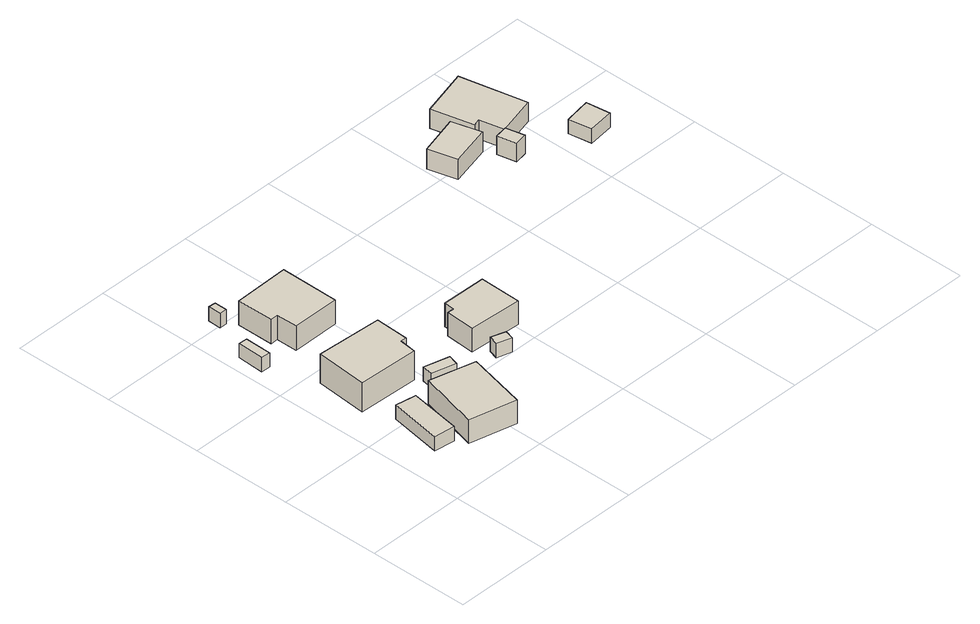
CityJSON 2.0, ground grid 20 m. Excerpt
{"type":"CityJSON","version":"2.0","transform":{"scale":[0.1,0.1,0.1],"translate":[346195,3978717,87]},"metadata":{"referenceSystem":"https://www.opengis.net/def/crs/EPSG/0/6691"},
"CityObjects":{
"building1":{"type":"Building","attributes":{"土砂災害警戒区域.現象区分":"2","土砂災害警戒区域.区域区分":"1","measuredHeight":3},"geometry":[{"type":"Solid","lod":"1","boundaries":[[[[0,1,2,3]],[[2,4,5,3]],[[1,6,4,2]],[[0,7,6,1]],[[3,5,7,0]],[[4,6,7,5]]]]}]},
"building2":{"type":"Building","attributes":{"土砂災害警戒区域.現象区分":"2","土砂災害警戒区域.区域区分":"1","measuredHeight":6.1},"geometry":[{"type":"Solid","lod":"1","boundaries":[[[[8,9,10,11]],[[10,12,13,11]],[[9,14,12,10]],[[8,15,14,9]],[[11,13,15,8]],[[12,14,15,13]]]]}]},
"building3":{"type":"Building","attributes":{"measuredHeight":3.1},"geometry":[{"type":"Solid","lod":"1","boundaries":[[[[16,17,18,19]],[[18,20,21,19]],[[17,22,20,18]],[[16,23,22,17]],[[19,21,23,16]],[[20,22,23,21]]]]}]},
"building4":{"type":"Building","attributes":{"土砂災害警戒区域.現象区分":"2","土砂災害警戒区域.区域区分":"1","measuredHeight":8.6},"geometry":[{"type":"Solid","lod":"1","boundaries":[[[[24,25,26,27,28,29]],[[28,30,31,29]],[[27,32,30,28]],[[26,33,32,27]],[[25,34,33,26]],[[24,35,34,25]],[[29,31,35,24]],[[30,32,33,34,35,31]]]]}]},
"building5":{"type":"Building","attributes":{"土砂災害警戒区域.現象区分":"2","土砂災害警戒区域.区域区分":"1","measuredHeight":3},"geometry":[{"type":"Solid","lod":"1","boundaries":[[[[36,37,38,39]],[[38,40,41,39]],[[37,42,40,38]],[[36,43,42,37]],[[39,41,43,36]],[[40,42,43,41]]]]}]},
"building6":{"type":"Building","attributes":{"土砂災害警戒区域.現象区分":"2","土砂災害警戒区域.区域区分":"1","measuredHeight":3},"geometry":[{"type":"Solid","lod":"1","boundaries":[[[[44,45,46,47]],[[46,48,49,47]],[[45,50,48,46]],[[44,51,50,45]],[[47,49,51,44]],[[48,50,51,49]]]]}]},
"building7":{"type":"Building","attributes":{"土砂災害警戒区域.現象区分":"2","土砂災害警戒区域.区域区分":"1","measuredHeight":7.5},"geometry":[{"type":"Solid","lod":"1","boundaries":[[[[52,53,54,55,56,57]],[[56,58,59,57]],[[55,60,58,56]],[[54,61,60,55]],[[53,62,61,54]],[[52,63,62,53]],[[57,59,63,52]],[[58,60,61,62,63,59]]]]}]},
"building8":{"type":"Building","attributes":{"土砂災害警戒区域.現象区分":"2","土砂災害警戒区域.区域区分":"1","measuredHeight":3},"geometry":[{"type":"Solid","lod":"1","boundaries":[[[[64,65,66,67]],[[66,68,69,67]],[[65,70,68,66]],[[64,71,70,65]],[[67,69,71,64]],[[68,70,71,69]]]]}]},
"building9":{"type":"Building","attributes":{"土砂災害警戒区域.現象区分":"2","土砂災害警戒区域.区域区分":"1","measuredHeight":5.7},"geometry":[{"type":"Solid","lod":"1","boundaries":[[[[72,73,74,75,76,77]],[[76,78,79,77]],[[75,80,78,76]],[[74,81,80,75]],[[73,82,81,74]],[[72,83,82,73]],[[77,79,83,72]],[[78,80,81,82,83,79]]]]}]},
"building10":{"type":"Building","attributes":{"土砂災害警戒区域.現象区分":"2","土砂災害警戒区域.区域区分":"1","measuredHeight":5.1},"geometry":[{"type":"Solid","lod":"1","boundaries":[[[[84,85,86,87]],[[86,88,89,87]],[[85,90,88,86]],[[84,91,90,85]],[[87,89,91,84]],[[88,90,91,89]]]]}]},
"building11":{"type":"Building","attributes":{"土砂災害警戒区域.現象区分":"2","土砂災害警戒区域.区域区分":"1","measuredHeight":3.9},"geometry":[{"type":"Solid","lod":"1","boundaries":[[[[92,93,94,95]],[[94,96,97,95]],[[93,98,96,94]],[[92,99,98,93]],[[95,97,99,92]],[[96,98,99,97]]]]}]},
"building12":{"type":"Building","attributes":{"土砂災害警戒区域.現象区分":"2","土砂災害警戒区域.区域区分":"1","measuredHeight":4},"geometry":[{"type":"Solid","lod":"1","boundaries":[[[[100,101,102,103,104,105]],[[104,106,107,105]],[[103,108,106,104]],[[102,109,108,103]],[[101,110,109,102]],[[100,111,110,101]],[[105,107,111,100]],[[106,108,109,110,111,107]]]]}]},
"building13":{"type":"Building","attributes":{"土砂災害警戒区域.現象区分":"2","土砂災害警戒区域.区域区分":"1","measuredHeight":3},"geometry":[{"type":"Solid","lod":"1","boundaries":[[[[112,113,114,115]],[[114,116,117,115]],[[113,118,116,114]],[[112,119,118,113]],[[115,117,119,112]],[[116,118,119,117]]]]}]}
},
"vertices":[
[62,151,78],[45,48,78],[3,53,78],[21,158,78],[3,53,108],[21,158,108],[45,48,108],[62,151,108],
[185,130,71],[156,10,71],[63,32,71],[94,153,71],[63,32,120],[94,153,120],[156,10,120],[185,130,120],
[33,506,22],[32,453,22],[14,454,22],[16,507,22],[14,454,52],[16,507,52],[32,453,52],[33,506,52],
[176,344,36],[173,277,36],[161,277,36],[157,243,36],[36,248,36],[45,351,36],[36,248,97],[45,351,97],[157,243,97],[161,277,97],[173,277,97],[176,344,97],
[203,206,49],[197,185,49],[149,198,49],[153,219,49],[149,198,79],[153,219,79],[197,185,79],[203,206,79],
[75,616,14],[75,591,14],[60,591,14],[61,617,14],[60,591,44],[61,617,44],[75,591,44],[75,616,44],
[194,573,18],[193,456,18],[98,455,18],[98,497,18],[83,497,18],[83,570,18],[83,497,69],[83,570,69],[98,497,69],[98,455,69],[193,456,69],[194,573,69],
[320,189,43],[315,170,43],[286,179,43],[292,198,43],[286,179,73],[292,198,73],[315,170,73],[320,189,73],
[388,225,30],[282,230,30],[286,289,30],[299,288,30],[301,309,30],[390,308,30],[301,309,79],[390,308,79],[299,288,79],[286,289,79],[282,230,79],[388,225,79],
[701,598,11],[619,577,11],[604,634,11],[685,656,11],[604,634,53],[685,656,53],[619,577,53],[701,598,53],
[734,578,14],[742,541,14],[717,536,14],[709,574,14],[717,536,53],[709,574,53],[742,541,53],[734,578,53],
[786,733,8],[814,601,8],[735,580,8],[724,629,8],[710,625,8],[690,707,8],[710,625,48],[690,707,48],[724,629,48],[735,580,48],[814,601,48],[786,733,48],
[880,532,17],[886,484,17],[835,477,17],[827,523,17],[835,477,47],[827,523,47],[886,484,47],[880,532,47]
]}
